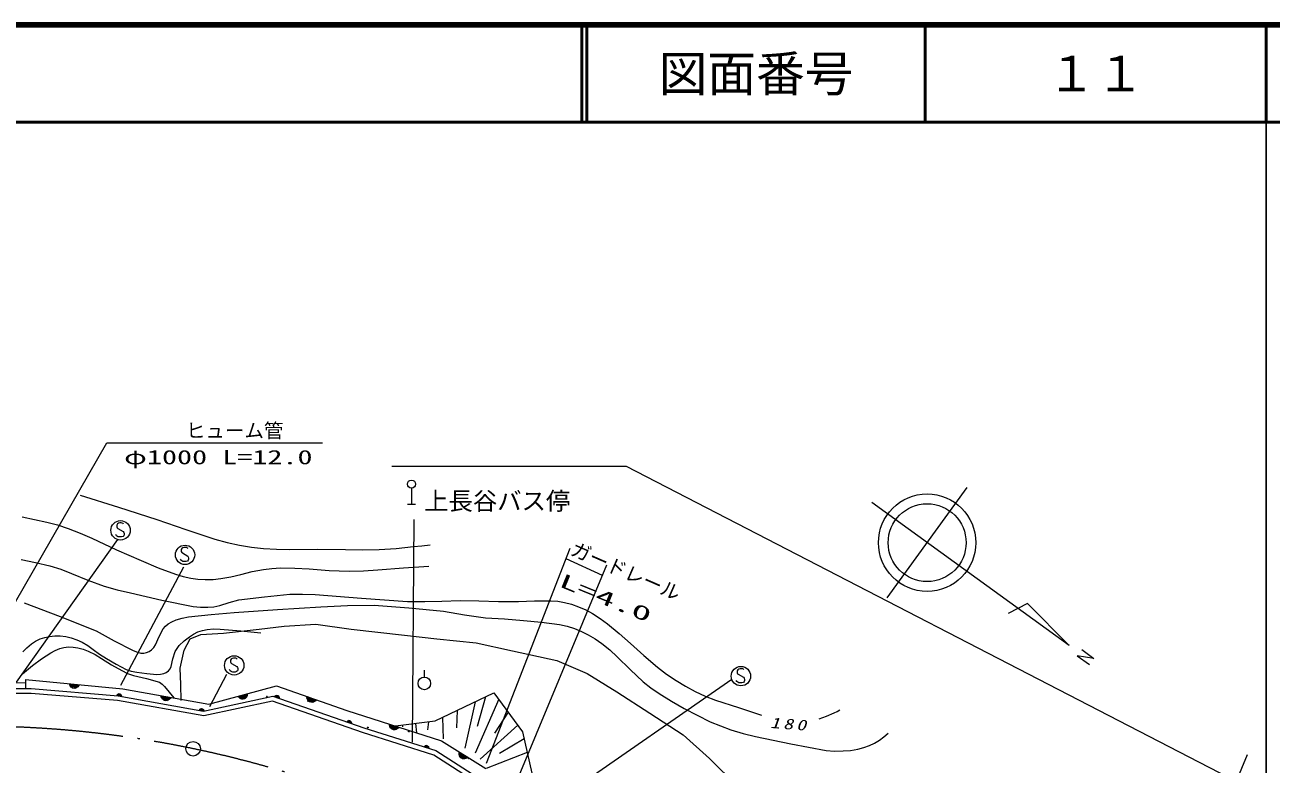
# Model space of a CAD drawing. Units: millimetres, scale not verified. Extents: x 63972 to 703972, y 2520 to 362520.
# Drawn here: x 475530 to 603472, y 286610 to 362520 of the extents above; entities that cross this region are included whole.
import ezdxf
from ezdxf.enums import TextEntityAlignment as Align

# ---------------------------------------------------------------- set-up
doc = ezdxf.new("R2010")
doc.units = ezdxf.units.MM
doc.header["$LTSCALE"] = 1000
doc.linetypes.add('DASHED', pattern=[7.5, 6, -1.5])
doc.linetypes.add('LONG_DASHED_DOTTED', pattern=[15.25, 12, -1.5, 0.25, -1.5])
for name, color, linetype, lineweight in [('M-TTL', 2, 'Continuous', 140), ('M-TTL-BAND', 7, 'Continuous', 25), ('M-TTL-LINE', 7, 'Continuous', 50), ('S-BGD', 7, 'Continuous', 13), ('S-BGD-HTXT', 6, 'Continuous', 13), ('S-BMK', 2, 'LONG_DASHED_DOTTED', 13)]:
    doc.layers.add(name, color=color, linetype=linetype, lineweight=lineweight)
doc.layers.add('M-TTL-TXT', color=7, linetype='Continuous')
doc.styles.add('ＭＳ ゴシック', font='')
doc.styles.get('ＭＳ ゴシック').set_extended_font_data('MS Gothic')

# ---------------------------------------------------------------- blocks, each defined once
blk = doc.blocks.new('BUHIN107')
at = {"color": 7, "linetype": 'Continuous', "lineweight": 13}
for p, q in [((-228, 73), (239, -11)), ((232, 22), (-211, 101)), ((-187, 129), (218, 56)), ((202, 91), (-156, 155)), ((-121, 180), (176, 127)), ((124, 168), (-59, 201))]:
    blk.add_line(p, q, dxfattribs=at)
blk.add_lwpolyline([(-246, 44), (-216, 97), (-179, 140), (-122, 186), (-62, 205), (-1, 214), (75, 200), (130, 171), (178, 132), (217, 69), (238, 16), (246, -44)], close=True, dxfattribs=at)
blk = doc.blocks.new('BUHIN108')
at = {"color": 7, "linetype": 'Continuous', "lineweight": 13}
for p, q in [((-214, 108), (235, -49)), ((233, -15), (-192, 133)), ((-164, 156), (224, 21)), ((213, 58), (-130, 178)), ((-91, 197), (194, 98)), ((149, 147), (-27, 208))]:
    blk.add_line(p, q, dxfattribs=at)
blk.add_lwpolyline([(-236, 82), (-198, 130), (-155, 167), (-91, 202), (-29, 213), (33, 211), (106, 185), (155, 148), (197, 102), (225, 34), (237, -22), (236, -82)], close=True, dxfattribs=at)
blk = doc.blocks.new('BUHIN118')
at = {"color": 7, "linetype": 'Continuous', "lineweight": 13}
blk.add_lwpolyline([(310, 645), (255, 705), (180, 740), (75, 760), (-80, 760), (-210, 725), (-320, 650), (-385, 540), (-390, 425), (-385, 350), (-345, 250), (-275, 195), (270, -120), (330, -210), (370, -335), (360, -455), (325, -550), (255, -640), (100, -685), (-130, -685), (-230, -670), (-325, -625), (-405, -550), (-475, -435)], dxfattribs=at)
blk.add_circle((0, 0), 995, dxfattribs=at)
blk = doc.blocks.new('BUHIN121')
at = {"color": 7, "linetype": 'Continuous', "lineweight": 13}
for p, q in [((0, 1644), (0, 0)), ((-425, 0), (419, 0))]:
    blk.add_line(p, q, dxfattribs=at)
blk.add_circle((0, 2062), 419, dxfattribs=at)
blk = doc.blocks.new('BUHIN123')
at = {"color": 7, "linetype": 'Continuous', "lineweight": 13}
blk.add_line((0, 305), (0, 1000), dxfattribs=at)
blk.add_circle((0, -350), 645, dxfattribs=at)
blk = doc.blocks.new('BUHIN125')
at = {"color": 2, "linetype": 'Continuous', "lineweight": 13}
for radius in [746, 22.5]:
    blk.add_circle((0, 0), radius, dxfattribs=at)

msp = doc.modelspace()

# ---------------------------------------------------------------- linework, layer by layer
at = {"layer": 'M-TTL'}
msp.add_line((703972, 362520), (63972, 362520), dxfattribs=at)
at = {"layer": 'M-TTL-BAND'}
msp.add_line((602972, 2520), (602972, 352520), dxfattribs=at)
at = {"layer": 'M-TTL-LINE'}
for p, q in [((532719, 362520), (532719, 352520)), ((533219, 362520), (533219, 352520)), ((567969, 362520), (567969, 352520)), ((602972, 362520), (602972, 352520)), ((63972, 352520), (703972, 352520))]:
    msp.add_line(p, q, dxfattribs=at)
at = {"layer": 'S-BGD'}
for p, q in [((564050, 303681), (572269, 315015)), ((582731, 298781), (562493, 313457)), ((515461, 311721), (515303, 288861)), ((485033, 309671), (474628, 295009)), ((491813, 306833), (485349, 294694)), ((578461, 303113), (576477, 302081)), ((582731, 298781), (578461, 303113)), ((584041, 298370), (585290, 297464)), ((585290, 297464), (583567, 297725)), ((583567, 297725), (584826, 296822)), ((496227, 295798), (494493, 292487)), ((467475, 294369), (476188, 294369)), ((475602, 295297), (485595, 294324)), ((475602, 295297), (475602, 294389)), ((476188, 294369), (485093, 293627)), ((481065, 294702), (480119, 294794)), ((480138, 294730), (481034, 294642)), ((480991, 294584), (480172, 294664)), ((480211, 294597), (480935, 294526)), ((480869, 294470), (480267, 294529)), ((480378, 294455), (480749, 294419)), ((485595, 294324), (494419, 292766)), ((494419, 292766), (501362, 294648)), ((501362, 294648), (508565, 292118)), ((526969, 280663), (548095, 295325)), ((476167, 293869), (467487, 293869)), ((485028, 293130), (476167, 293869)), ((493890, 291548), (485028, 293130)), ((485093, 293627), (493880, 292058)), ((490464, 293401), (489528, 293566)), ((489542, 293500), (490428, 293344)), ((490381, 293289), (489571, 293432)), ((489604, 293362), (490320, 293236)), ((490250, 293185), (489655, 293290)), ((489760, 293208), (490126, 293143)), ((493880, 292058), (500989, 293596)), ((500958, 293078), (493890, 291548)), ((498366, 293771), (497449, 293523)), ((497489, 293469), (498358, 293704)), ((498338, 293634), (497544, 293419)), ((497604, 293371), (498306, 293561)), ((498264, 293485), (497681, 293327)), ((497810, 293297), (498170, 293394)), ((510175, 289860), (500958, 293078)), ((500989, 293596), (510333, 290335)), ((505391, 293166), (504495, 293481)), ((504497, 293414), (505347, 293116)), ((505290, 293069), (504514, 293342)), ((504536, 293268), (505223, 293027)), ((505145, 292988), (504574, 293188)), ((504665, 293090), (505016, 292967)), ((517637, 291042), (523688, 293932)), ((521760, 293011), (520682, 288229)), ((524176, 293264), (521761, 287728)), ((522831, 293523), (521954, 290464)), ((523688, 293932), (526617, 289924)), ((508565, 292118), (518298, 289003)), ((519906, 292126), (519834, 290348)), ((525152, 291928), (523726, 289770)), ((513865, 290356), (512960, 290646)), ((512965, 290578), (513822, 290304)), ((513767, 290256), (512984, 290507)), ((513007, 290433), (513700, 290212)), ((513591, 290541), (517637, 291042)), ((514265, 290624), (514291, 290421)), ((515614, 290791), (515734, 289827)), ((516963, 290958), (516867, 290117)), ((518394, 291403), (518485, 289192)), ((526128, 290592), (522262, 287111)), ((517507, 287539), (510175, 289860)), ((510333, 290335), (517722, 287996)), ((513624, 290170), (513048, 290355)), ((513141, 290260), (513496, 290146)), ((526777, 289218), (524266, 287689)), ((526617, 289924), (527580, 285685)), ((516540, 288403), (516993, 288259)), ((516991, 288293), (516562, 288429)), ((516589, 288453), (516981, 288329)), ((516969, 288365), (516622, 288475)), ((516660, 288496), (516949, 288404)), ((516902, 288452), (516725, 288508)), ((517722, 287996), (522300, 285053)), ((518298, 289003), (522840, 286148)), ((521938, 284691), (517507, 287539)), ((520121, 287709), (520883, 287230)), ((520818, 287197), (520122, 287635)), ((520127, 287558), (520743, 287171)), ((520938, 287270), (520133, 287775)), ((520659, 287150), (520146, 287472)), ((520213, 287356), (520528, 287158)), ((527098, 287805), (522878, 286148))]:
    msp.add_line(p, q, dxfattribs=at)
at = {"layer": 'S-BGD', "linetype": 'DASHED'}
for p, q in [((499572, 300456), (502144, 300761)), ((502144, 300761), (505411, 300974)), ((505411, 300974), (509023, 300464)), ((491870, 298317), (492513, 299459)), ((492513, 299459), (493575, 299909)), ((493575, 299909), (495906, 300070)), ((495906, 300070), (499572, 300456)), ((509023, 300464), (514518, 299836)), ((514518, 299836), (517816, 299483)), ((517816, 299483), (521846, 299051)), ((491484, 296468), (491870, 298317)), ((521846, 299051), (525575, 298227)), ((525575, 298227), (530129, 297245)), ((530129, 297245), (533269, 295911)), ((491533, 294780), (491484, 296468)), ((533269, 295911), (536291, 294026)), ((466938, 294785), (475602, 294988)), ((491565, 293124), (491533, 294780)), ((536291, 294026), (539706, 291850)), ((539706, 291850), (543121, 289613)), ((543121, 289613), (545829, 287179)), ((545829, 287179), (548695, 284353))]:
    msp.add_line(p, q, dxfattribs=at)
at = {"layer": 'S-BGD'}
for points in [[(481187, 314232), (485138, 313005), (489067, 311722), (492041, 310688), (495034, 309712), (496289, 309378), (497560, 309102), (498785, 308898), (500018, 308753), (501364, 308667), (502712, 308642), (505572, 308669), (508441, 308637), (510168, 308608), (511893, 308641), (513647, 308759), (515409, 308938), (516264, 309038), (517120, 309141)], [(475236, 311990), (477772, 311465), (478880, 311169), (479979, 310812), (481207, 310337), (482415, 309805), (484924, 308629), (487456, 307509), (489203, 306779), (490981, 306102), (491766, 305866), (492563, 305690), (493293, 305592), (494042, 305553), (494845, 305575), (495656, 305659), (496686, 305845), (497710, 306091), (498854, 306376), (500015, 306603), (500895, 306707), (501783, 306750), (503247, 306729), (504721, 306647), (506768, 306507), (508812, 306427), (510288, 306460), (511775, 306554), (514399, 306768), (517015, 306949)], [(475137, 307603), (476608, 307316), (478074, 306968), (479206, 306611), (480320, 306196), (481992, 305502), (483681, 304867), (485018, 304503), (486383, 304195), (489588, 303459), (492806, 302783), (493556, 302720), (494307, 302716), (494930, 302769), (495540, 302882), (496500, 303201), (497488, 303466), (500114, 303790), (502741, 304054), (504029, 304065), (505328, 304016), (510073, 303639), (514826, 303322), (516573, 303300), (518322, 303338), (520222, 303393), (522119, 303387), (524152, 303309), (526194, 303291), (527864, 303371), (529530, 303390), (530235, 303327), (530945, 303203), (531664, 303016), (532376, 302768), (533110, 302443), (533816, 302066), (534592, 301572), (535335, 301028), (536538, 300026), (537698, 298982), (539065, 297748), (540475, 296557), (541417, 295848), (542401, 295183), (543359, 294601), (544347, 294072), (545372, 293591), (546419, 293166), (548777, 292428), (551142, 291644)], [(475449, 303168), (479159, 301762), (482860, 300296), (484694, 299269), (486561, 298294), (486997, 298125), (487445, 298017), (487734, 298013), (488021, 298070), (488292, 298183), (488538, 298353), (488760, 298589), (488943, 298872), (489313, 299711), (489731, 300510), (489958, 300777), (490231, 301005), (490626, 301233), (491054, 301409), (491673, 301595), (492309, 301722), (494665, 301971), (497028, 302161), (501456, 302496), (505898, 302772), (508639, 302882), (511390, 302933), (514955, 302651), (518514, 302308), (520670, 301930), (522828, 301613), (524774, 301515), (526714, 301357), (528565, 301181), (530419, 300945), (531189, 300764), (531944, 300525), (532669, 300232), (533368, 299885), (534082, 299460), (534762, 298984), (535568, 298327), (536332, 297626), (537654, 296322), (539016, 295062), (539802, 294431), (540632, 293843), (541910, 293061), (543220, 292330), (544540, 291620), (545887, 290964), (546936, 290522), (548016, 290133), (549261, 289760), (550523, 289446), (554153, 288691), (557787, 287996), (558655, 287946), (559539, 287956), (560294, 288019), (561052, 288142), (561654, 288296), (562233, 288507), (562755, 288765), (563257, 289082), (563714, 289420), (564165, 289790)], [(475299, 298134), (475720, 298559), (476192, 298950), (476629, 299230), (477096, 299458), (477568, 299620), (478060, 299725), (478611, 299778), (479164, 299771), (479732, 299704), (480290, 299576), (480851, 299386), (481396, 299139), (481984, 298783), (482548, 298372), (483204, 297885), (483901, 297442), (484893, 296860), (485921, 296328), (486450, 296165), (487008, 296058), (488031, 295908), (489080, 295816), (489435, 295830), (489785, 295904), (490039, 296020), (490266, 296192), (490435, 296391), (490555, 296628), (490731, 297403), (490965, 298158), (491145, 298485), (491382, 298790), (491877, 299256), (492422, 299685), (492849, 299964), (493299, 300186), (493762, 300338), (494245, 300433), (494895, 300486), (495571, 300480), (497702, 300301), (499760, 300095)], [(475296, 295864), (476324, 296730), (477234, 297409), (478178, 298038), (478631, 298285), (479113, 298478), (479540, 298587), (479988, 298638), (480481, 298630), (480971, 298561), (481515, 298416), (482037, 298215), (482732, 297865), (483400, 297460), (484414, 296808), (485465, 296204), (486051, 295923), (486668, 295694), (488003, 295389), (489352, 295016), (489612, 294832), (489844, 294592), (490324, 293983), (490836, 293399)], [(557058, 291249), (557835, 291529), (558602, 291869), (558909, 292020), (559213, 292177)]]:
    msp.add_lwpolyline(points, dxfattribs=at)
for points in [[(481096, 294762), (481045, 294651), (480978, 294560), (480871, 294460), (480755, 294411), (480635, 294385), (480480, 294400), (480367, 294449), (480263, 294519), (480177, 294638), (480127, 294741), (480101, 294859)], [(490499, 293458), (490440, 293352), (490366, 293266), (490251, 293175), (490132, 293135), (490010, 293118), (489858, 293145), (489748, 293202), (489651, 293281), (489574, 293406), (489531, 293512), (489515, 293632)], [(498373, 293838), (498365, 293717), (498335, 293608), (498269, 293476), (498179, 293389), (498075, 293322), (497926, 293282), (497803, 293287), (497681, 293316), (497558, 293397), (497474, 293475), (497408, 293577)], [(505435, 293217), (505359, 293122), (505273, 293049), (505144, 292978), (505021, 292957), (504897, 292961), (504751, 293012), (504653, 293087), (504569, 293180), (504513, 293316), (504489, 293428), (504492, 293549)], [(513907, 290408), (513834, 290311), (513750, 290235), (513623, 290160), (513500, 290137), (513377, 290137), (513229, 290184), (513129, 290255), (513042, 290346), (512983, 290481), (512956, 290592), (512955, 290713)], [(516519, 288377), (516555, 288425), (516598, 288463), (516661, 288501), (516722, 288513), (516784, 288513), (516858, 288490), (516908, 288454), (516951, 288409), (516981, 288342), (516995, 288286), (516996, 288226)], [(520992, 287309), (520897, 287233), (520797, 287181), (520655, 287140), (520530, 287148), (520411, 287179), (520280, 287261), (520200, 287355), (520139, 287465), (520115, 287610), (520116, 287724), (520146, 287842)]]:
    msp.add_lwpolyline(points, close=True, dxfattribs=at)
for centre, radius in [((568159, 309348), 5000), ((568159, 309348), 4000), ((504602, 293097), 49.8), ((510731, 290368), 49.8), ((514953, 289957), 49.8)]:
    msp.add_circle(centre, radius, dxfattribs=at)
for centre, start, end in [((500380, 293508), 313.02113, 251.40182), ((521082, 287229), 123.34684, 352.3491)]:
    msp.add_arc(centre, 49.8, start, end, dxfattribs=at)
at = {"layer": 'S-BGD-HTXT'}
for p, q in [((471160, 297374), (483930, 319603)), ((483930, 319603), (506096, 319603)), ((537304, 317166), (513190, 317166)), ((600232, 284649), (537304, 317166)), ((531482, 308751), (522870, 286654)), ((531079, 307718), (534799, 306011)), ((535224, 307034), (524920, 282239)), ((601030, 287570), (571601, 216848))]:
    msp.add_line(p, q, dxfattribs=at)
at = {"layer": 'S-BMK'}
msp.add_arc((470380, 180375), 110124, 66.18763, 104.34229, dxfattribs=at)

# ---------------------------------------------------------------- block references
at = {"layer": 'S-BGD'}
for name, p in [('BUHIN121', (515222, 313300)), ('BUHIN118', (485349, 310617)), ('BUHIN118', (491970, 308095)), ('BUHIN118', (497015, 296744)), ('BUHIN123', (516541, 295242)), ('BUHIN118', (549041, 295640)), ('BUHIN107', (485201, 293608)), ('BUHIN108', (501395, 293454)), ('BUHIN107', (493675, 292094)), ('BUHIN108', (508811, 290866))]:
    msp.add_blockref(name, p, dxfattribs=at)
at = {"layer": 'S-BMK'}
msp.add_blockref('BUHIN125', (492800, 288185), dxfattribs=at)

# ---------------------------------------------------------------- texts
at = {"layer": 'M-TTL-TXT', "style": 'ＭＳ ゴシック'}
for s, p in [('図面番号', (550594, 357520)), ('１１', (585469, 357520))]:
    msp.add_text(s, height=3666, dxfattribs=at).set_placement(p, align=Align.MIDDLE_CENTER)
at = {"layer": 'S-BGD', "style": 'ＭＳ ゴシック'}
msp.add_text('上長谷バス停', height=1833, dxfattribs=at).set_placement((516521, 312163), align=Align.BOTTOM_LEFT)
at = {"layer": 'S-BGD', "style": 'ＭＳ ゴシック', "width": 2}
msp.add_text('L=4.0', height=1466, rotation=337.8, dxfattribs=at).set_placement((530083, 304490), align=Align.BOTTOM_LEFT)
at = {"layer": 'S-BGD', "insert": (552012, 290306), "char_height": 1100, "attachment_point": 7, "rotation": 355.7, "style": 'ＭＳ ゴシック'}
msp.add_mtext('\\T1.33;\\W1.35;\\Q15;180', dxfattribs=at)
at = {"layer": 'S-BGD-HTXT', "style": 'ＭＳ ゴシック'}
msp.add_text('ヒューム管', height=1466, dxfattribs=at).set_placement((492069, 319686), align=Align.BOTTOM_LEFT)
at = {"layer": 'S-BGD-HTXT', "style": 'ＭＳ ゴシック', "width": 1.55}
msp.add_text('φ1000 L=12.0', height=1466, dxfattribs=at).set_placement((485705, 316958), align=Align.BOTTOM_LEFT)
at = {"layer": 'S-BGD-HTXT', "style": 'ＭＳ ゴシック'}
msp.add_text('ガードレール', height=1466, rotation=336.5, dxfattribs=at).set_placement((531252, 307737), align=Align.BOTTOM_LEFT)

doc.saveas('drawing.dxf')
